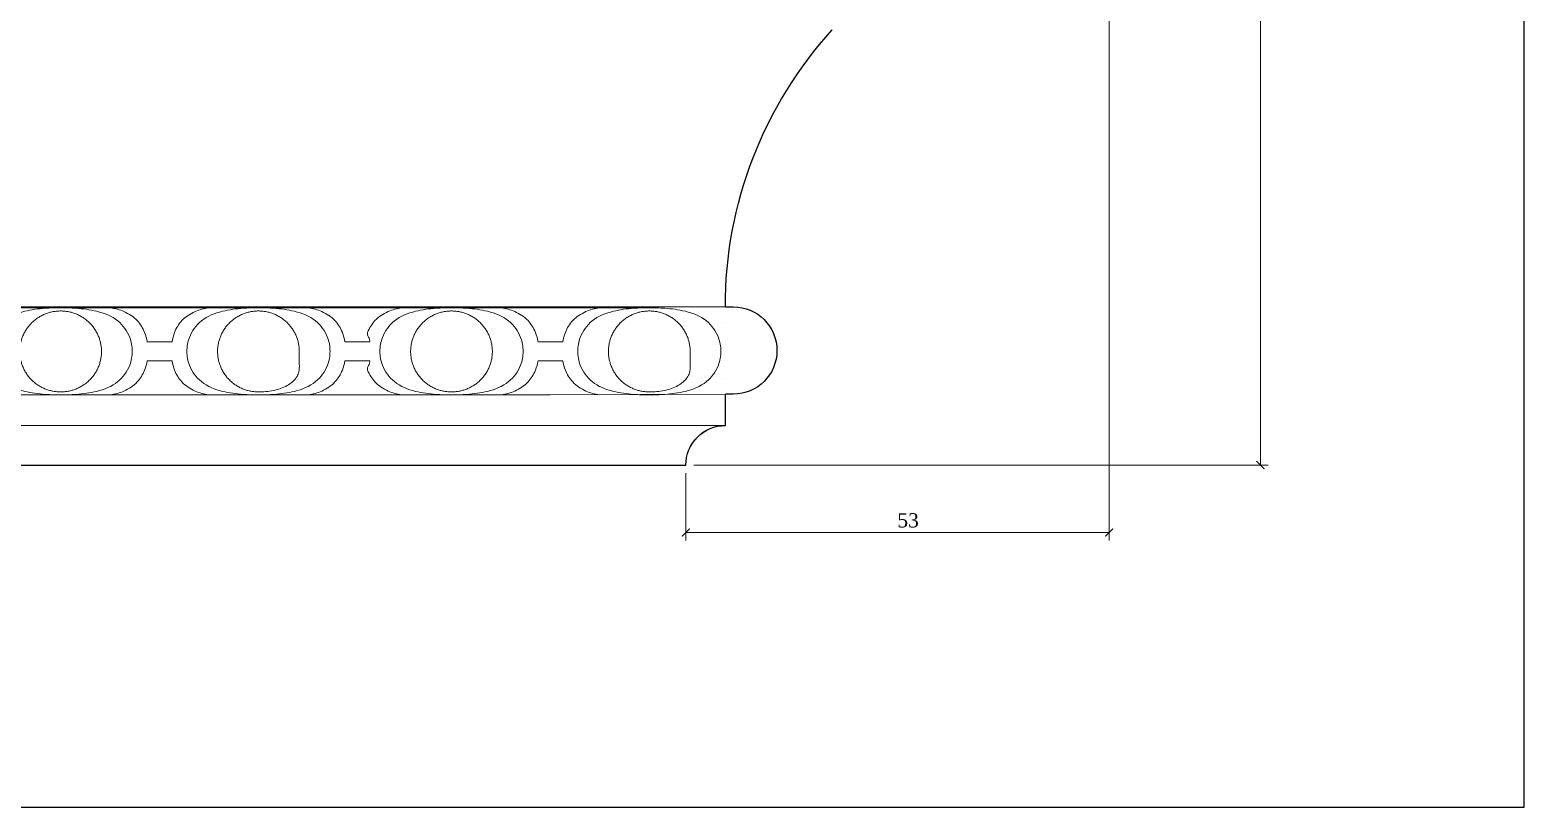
# Model space of a CAD drawing. Header units: millimetres. Extents: x 309006 to 309306, y -103815 to -103615.
# Drawn here: x 309117 to 309305.9, y -103815 to -103716.8 of the extents above; entities that cross this region are included whole.
import ezdxf

# ---------------------------------------------------------------- set-up
doc = ezdxf.new("R2010")
doc.units = ezdxf.units.MM
doc.header["$MEASUREMENT"] = 0
doc.layers.add('0.05', color=7, linetype='Continuous', lineweight=5)
doc.styles.get("Standard").update_dxf_attribs({"font": 'times.ttf'})
doc.dimstyles.new('M_1', dxfattribs={"dimtxt": 1.8, "dimasz": 1, "dimexe": 1, "dimexo": 1, "dimgap": 0.6, "dimtad": 1, "dimdec": 0, "dimdsep": 46, "dimtxsty": 'Standard', "dimblk": 'ARCHTICK', "dimcen": -5, "dimclrd": 7, "dimclre": 7, "dimclrt": 7, "dimadec": 0, "dimazin": 0, "dimtfac": 1, "dimtdec": 0, "dimtmove": 0, "dimatfit": 3, "dimfxl": 1, "dimtolj": 1, "dimtzin": 0, "dimlwd": 5, "dimlwe": 5, "dimarcsym": 0})

# ---------------------------------------------------------------- blocks, each defined once
blk = doc.blocks.new('_ArchTick')
at = {"color": 0, "linetype": 'ByBlock', "const_width": 0.15}
blk.add_lwpolyline([(-0.5, -0.5), (0.5, 0.5)], dxfattribs=at)
blk = doc.blocks.new('*D23')
at = {"color": 7, "lineweight": 5, "ltscale": 1000, "transparency": 16777216}
for p, q in [((309254.44, -103656.82), (309273.56, -103656.82)), ((309272.56, -103771.82), (309272.56, -103656.82)), ((309200.94, -103771.82), (309273.56, -103771.82))]:
    blk.add_line(p, q, dxfattribs=at)
at = {"layer": 'Defpoints', "color": 0, "ltscale": 1000, "transparency": 16777216}
for p in [(309253.44, -103656.82), (309272.56, -103656.82), (309199.94, -103771.82)]:
    blk.add_point(p, dxfattribs=at)
at = {"color": 7, "lineweight": 5, "ltscale": 1000, "transparency": 16777216}
for p, rotation in [((309272.56, -103656.82), 90), ((309272.56, -103771.82), 270)]:
    blk.add_blockref('_ArchTick', p, dxfattribs=dict(at, rotation=rotation))
at = {"color": 7, "ltscale": 1000, "transparency": 16777216, "insert": (309271.04, -103710.89), "char_height": 1.8, "attachment_point": 5, "rotation": 90}
blk.add_mtext('\\A1;115', dxfattribs=at)
blk = doc.blocks.new('*D22')
at = {"color": 7, "lineweight": 5, "ltscale": 1000, "transparency": 16777216}
for p, q in [((309253.44, -103677.82), (309253.44, -103781.33)), ((309199.94, -103772.82), (309199.94, -103781.33)), ((309199.94, -103780.33), (309253.44, -103780.33))]:
    blk.add_line(p, q, dxfattribs=at)
at = {"layer": 'Defpoints', "color": 0, "ltscale": 1000, "transparency": 16777216}
for p in [(309253.44, -103676.82), (309199.94, -103771.82), (309253.44, -103780.33)]:
    blk.add_point(p, dxfattribs=at)
at = {"color": 7, "lineweight": 5, "ltscale": 1000, "transparency": 16777216, "rotation": 180}
blk.add_blockref('_ArchTick', (309199.94, -103780.33), dxfattribs=at)
at = {"color": 7, "lineweight": 5, "ltscale": 1000, "transparency": 16777216}
blk.add_blockref('_ArchTick', (309253.44, -103780.33), dxfattribs=at)
at = {"color": 7, "ltscale": 1000, "transparency": 16777216, "insert": (309228.03, -103778.81), "char_height": 1.8, "attachment_point": 5}
blk.add_mtext('\\A1;53', dxfattribs=at)

msp = doc.modelspace()

# ---------------------------------------------------------------- linework, layer by layer
at = {"color": 7, "lineweight": 15, "ltscale": 1000}
for p, q in [((309218.44, -103716.82), (309218.44, -103716.82)), ((309050.98, -103751.82), (309205.44, -103751.82)), ((309182.83, -103751.94), (309170.33, -103751.94)), ((309195.33, -103751.94), (309182.83, -103751.94)), ((309204.94, -103751.82), (309204.94, -103751.82)), ((309204.94, -103753.82), (309204.94, -103753.82)), ((309182.83, -103756.25), (309181.26, -103756.25)), ((309184.39, -103756.25), (309182.83, -103756.25)), ((309181.26, -103758.63), (309182.83, -103758.63)), ((309182.83, -103758.63), (309184.39, -103758.63)), ((309204.94, -103760.86), (309204.94, -103760.86)), ((309170.33, -103762.94), (309182.83, -103762.94)), ((309182.83, -103762.94), (309205.44, -103762.86)), ((309204.94, -103762.84), (309204.94, -103766.82)), ((309204.94, -103762.86), (309204.94, -103766.82)), ((309050.98, -103766.82), (309204.94, -103766.82)), ((309039.98, -103771.82), (309199.94, -103771.82)), ((309039.98, -103771.82), (309195.52, -103771.82)), ((309199.94, -103771.82), (309189.94, -103771.82)), ((309199.94, -103771.82), (309193.94, -103771.82))]:
    msp.add_line(p, q, dxfattribs=at)
at = {"color": 6, "ltscale": 1000}
msp.add_lwpolyline([(309005.89, -103815.04), (309305.89, -103815.04), (309305.89, -103615.04), (309005.89, -103615.04)], close=True, dxfattribs=at)
at = {"color": 7}
for points in [[(309204.94, -103751.82), (309204.94, -103751.82, -0.187336), (309218.44, -103716.82)], [(309204.94, -103751.82), (309205.94, -103751.82, -1), (309205.94, -103762.86), (309204.94, -103762.86)], [(309045.98, -103771.82), (309199.94, -103771.82, -0.414214), (309204.94, -103766.82), (309204.94, -103762.86)]]:
    msp.add_lwpolyline(points, format="xyb", dxfattribs=at)
msp.add_lwpolyline([(309218.44, -103716.82), (309218.44, -103716.82)], dxfattribs=at)
at = {"color": 7, "lineweight": 15, "ltscale": 1000}
msp.add_arc((309204.94, -103771.82), 5, 90, 180, dxfattribs=at)
msp.add_arc((309204.94, -103771.82), 5, 90, 180, dxfattribs=at)
for points, weights, knots in [([(309175.49, -103757.46), (309175.49, -103762.57), (309170.33, -103762.57), (309165.16, -103762.57), (309165.16, -103757.46), (309165.16, -103752.34), (309170.33, -103752.34), (309175.49, -103752.34), (309175.49, -103757.46)], [1, 0.707106781187, 1, 0.707106781187, 1, 0.707106781187, 1, 0.707106781187, 1], [0, 0, 0, 14.363057, 14.363057, 28.726114, 28.726114, 43.089172, 43.089172, 57.452229, 57.452229, 57.452229]), ([(309200.49, -103757.46), (309200.49, -103757.46), (309200.49, -103762.57), (309195.33, -103762.57), (309190.16, -103762.57), (309190.16, -103757.46), (309190.16, -103752.34), (309195.33, -103752.34), (309200.49, -103752.34), (309200.49, -103757.46)], [1, 1, 0.707106781187, 1, 0.707106781187, 1, 0.707106781187, 1, 0.707106781187, 1], [0, 0, 0, 7.181529, 14.363057, 14.363057, 28.726114, 28.726114, 43.089172, 43.089172, 57.452229, 57.452229, 57.452229])]:
    msp.add_rational_spline(points, weights, degree=2, knots=knots, dxfattribs=at)
for points, knots in [([(309170.33, -103751.94), (309170.98, -103751.93), (309171.63, -103751.95), (309172.28, -103752), (309173.15, -103752.06), (309174.02, -103752.16), (309174.88, -103752.38), (309175.84, -103752.61), (309176.78, -103752.99), (309177.55, -103753.6), (309178.22, -103754.15), (309178.75, -103754.87), (309179.06, -103755.68), (309179.27, -103756.24), (309179.37, -103756.84), (309179.37, -103757.44)], [919.287573, 919.287573, 919.287573, 919.287573, 920.287573, 920.287573, 920.287573, 921.287573, 921.287573, 921.287573, 922.287573, 922.287573, 922.287573, 923.287573, 923.287573, 923.287573, 924.287573, 924.287573, 924.287573, 924.287573]), ([(309181.26, -103756.25), (309181.2, -103755.84), (309181.09, -103755.44), (309180.93, -103755.05), (309180.71, -103754.5), (309180.4, -103753.99), (309180, -103753.56), (309179.54, -103753.07), (309178.95, -103752.7), (309178.33, -103752.42), (309177.79, -103752.18), (309177.22, -103752.02), (309176.63, -103751.94)], [9.549363, 9.549363, 9.549363, 9.549363, 10.549363, 10.549363, 10.549363, 11.549363, 11.549363, 11.549363, 12.549363, 12.549363, 12.549363, 13.549363, 13.549363, 13.549363, 13.549363]), ([(309189.02, -103751.94), (309188.44, -103752.02), (309187.87, -103752.18), (309187.32, -103752.42), (309186.7, -103752.7), (309186.12, -103753.07), (309185.65, -103753.56), (309185.25, -103753.99), (309184.94, -103754.5), (309184.72, -103755.05), (309184.57, -103755.44), (309184.46, -103755.84), (309184.39, -103756.25)], [0, 0, 0, 0, 1, 1, 1, 2, 2, 2, 3, 3, 3, 4, 4, 4, 4]), ([(309195.33, -103751.94), (309194.68, -103751.93), (309194.02, -103751.95), (309193.37, -103752), (309192.5, -103752.06), (309191.63, -103752.16), (309190.78, -103752.38), (309189.82, -103752.61), (309188.87, -103752.99), (309188.11, -103753.6), (309187.44, -103754.15), (309186.9, -103754.87), (309186.6, -103755.68), (309186.38, -103756.24), (309186.28, -103756.84), (309186.28, -103757.44)], [983.526763, 983.526763, 983.526763, 983.526763, 984.526763, 984.526763, 984.526763, 985.526763, 985.526763, 985.526763, 986.526763, 986.526763, 986.526763, 987.526763, 987.526763, 987.526763, 988.526763, 988.526763, 988.526763, 988.526763]), ([(309204.37, -103757.44), (309204.37, -103756.84), (309204.27, -103756.24), (309204.06, -103755.68), (309203.75, -103754.87), (309203.22, -103754.15), (309202.55, -103753.6), (309201.78, -103752.99), (309200.84, -103752.61), (309199.88, -103752.38), (309199.02, -103752.16), (309198.15, -103752.06), (309197.28, -103752), (309196.63, -103751.95), (309195.98, -103751.93), (309195.33, -103751.94)], [978.526763, 978.526763, 978.526763, 978.526763, 979.526763, 979.526763, 979.526763, 980.526763, 980.526763, 980.526763, 981.526763, 981.526763, 981.526763, 982.526763, 982.526763, 982.526763, 983.526763, 983.526763, 983.526763, 983.526763]), ([(309179.37, -103757.44), (309179.37, -103758.03), (309179.27, -103758.64), (309179.06, -103759.2), (309178.75, -103760), (309178.22, -103760.73), (309177.55, -103761.27), (309176.78, -103761.89), (309175.84, -103762.26), (309174.88, -103762.5), (309174.02, -103762.71), (309173.15, -103762.81), (309172.28, -103762.88), (309171.63, -103762.92), (309170.98, -103762.95), (309170.33, -103762.94)], [924.287573, 924.287573, 924.287573, 924.287573, 925.287573, 925.287573, 925.287573, 926.287573, 926.287573, 926.287573, 927.287573, 927.287573, 927.287573, 928.287573, 928.287573, 928.287573, 929.287573, 929.287573, 929.287573, 929.287573]), ([(309186.28, -103757.44), (309186.28, -103758.03), (309186.38, -103758.64), (309186.6, -103759.2), (309186.9, -103760), (309187.44, -103760.73), (309188.11, -103761.27), (309188.87, -103761.89), (309189.82, -103762.26), (309190.78, -103762.5), (309191.63, -103762.71), (309192.5, -103762.81), (309193.37, -103762.88), (309194.02, -103762.92), (309194.68, -103762.95), (309195.33, -103762.94)], [988.526763, 988.526763, 988.526763, 988.526763, 989.526763, 989.526763, 989.526763, 990.526763, 990.526763, 990.526763, 991.526763, 991.526763, 991.526763, 992.526763, 992.526763, 992.526763, 993.526763, 993.526763, 993.526763, 993.526763]), ([(309195.33, -103762.94), (309195.98, -103762.95), (309196.63, -103762.92), (309197.28, -103762.88), (309198.15, -103762.81), (309199.02, -103762.71), (309199.88, -103762.5), (309200.84, -103762.26), (309201.78, -103761.89), (309202.55, -103761.27), (309203.22, -103760.73), (309203.75, -103760), (309204.06, -103759.2), (309204.27, -103758.64), (309204.37, -103758.03), (309204.37, -103757.44)], [973.526763, 973.526763, 973.526763, 973.526763, 974.526763, 974.526763, 974.526763, 975.526763, 975.526763, 975.526763, 976.526763, 976.526763, 976.526763, 977.526763, 977.526763, 977.526763, 978.526763, 978.526763, 978.526763, 978.526763]), ([(309176.63, -103762.94), (309177.22, -103762.86), (309177.79, -103762.7), (309178.33, -103762.46), (309178.95, -103762.18), (309179.54, -103761.8), (309180, -103761.31), (309180.4, -103760.88), (309180.71, -103760.37), (309180.93, -103759.83), (309181.09, -103759.44), (309181.2, -103759.04), (309181.26, -103758.63)], [0, 0, 0, 0, 1, 1, 1, 2, 2, 2, 3, 3, 3, 4, 4, 4, 4]), ([(309184.39, -103758.63), (309184.46, -103759.04), (309184.57, -103759.44), (309184.72, -103759.83), (309184.94, -103760.37), (309185.25, -103760.88), (309185.65, -103761.31), (309186.12, -103761.8), (309186.7, -103762.18), (309187.32, -103762.46), (309187.87, -103762.7), (309188.44, -103762.86), (309189.02, -103762.94)], [9.549363, 9.549363, 9.549363, 9.549363, 10.549363, 10.549363, 10.549363, 11.549363, 11.549363, 11.549363, 12.549363, 12.549363, 12.549363, 13.549363, 13.549363, 13.549363, 13.549363])]:
    msp.add_open_spline(points, degree=3, knots=knots, dxfattribs=at)
at = {"layer": '0.05', "color": 7, "lineweight": 15, "ltscale": 1000}
for p, q in [((309120.93, -103751.94), (309108.43, -103751.94)), ((309133.43, -103751.94), (309120.93, -103751.94)), ((309145.93, -103751.94), (309133.43, -103751.94)), ((309158.43, -103751.94), (309145.93, -103751.94)), ((309170.33, -103751.94), (309158.43, -103751.94)), ((309131.86, -103756.25), (309133.43, -103756.25)), ((309133.43, -103756.25), (309135, -103756.25)), ((309156.86, -103756.25), (309158.43, -103756.25)), ((309158.43, -103756.25), (309160, -103756.25)), ((309133.43, -103758.63), (309131.86, -103758.63)), ((309135, -103758.63), (309133.43, -103758.63)), ((309158.43, -103758.63), (309156.86, -103758.63)), ((309160, -103758.63), (309158.43, -103758.63)), ((309108.43, -103762.94), (309120.93, -103762.94)), ((309120.93, -103762.94), (309133.43, -103762.94)), ((309133.43, -103762.94), (309145.93, -103762.94)), ((309145.93, -103762.94), (309158.43, -103762.94)), ((309158.43, -103762.94), (309170.33, -103762.94))]:
    msp.add_line(p, q, dxfattribs=at)
for points, knots in [([(309120.93, -103751.94), (309120.28, -103751.93), (309119.62, -103751.95), (309118.97, -103752), (309118.1, -103752.06), (309117.23, -103752.16), (309116.38, -103752.38), (309115.42, -103752.61), (309114.47, -103752.99), (309113.71, -103753.6), (309113.04, -103754.15), (309112.5, -103754.87), (309112.2, -103755.68), (309111.98, -103756.24), (309111.88, -103756.84), (309111.88, -103757.44)], [790.810228, 790.810228, 790.810228, 790.810228, 791.810228, 791.810228, 791.810228, 792.810228, 792.810228, 792.810228, 793.810228, 793.810228, 793.810228, 794.810228, 794.810228, 794.810228, 795.810228, 795.810228, 795.810228, 795.810228]), ([(309129.97, -103757.44), (309129.97, -103756.84), (309129.87, -103756.24), (309129.66, -103755.68), (309129.35, -103754.87), (309128.82, -103754.15), (309128.15, -103753.6), (309127.38, -103752.99), (309126.44, -103752.61), (309125.48, -103752.38), (309124.62, -103752.16), (309123.75, -103752.06), (309122.88, -103752), (309122.23, -103751.95), (309121.58, -103751.93), (309120.93, -103751.94)], [785.810228, 785.810228, 785.810228, 785.810228, 786.810228, 786.810228, 786.810228, 787.810228, 787.810228, 787.810228, 788.810228, 788.810228, 788.810228, 789.810228, 789.810228, 789.810228, 790.810228, 790.810228, 790.810228, 790.810228]), ([(309127.23, -103751.94), (309127.82, -103752.02), (309128.39, -103752.18), (309128.93, -103752.42), (309129.55, -103752.7), (309130.14, -103753.07), (309130.6, -103753.56), (309131, -103753.99), (309131.31, -103754.5), (309131.53, -103755.05), (309131.69, -103755.44), (309131.8, -103755.84), (309131.86, -103756.25)], [0, 0, 0, 0, 1, 1, 1, 2, 2, 2, 3, 3, 3, 4, 4, 4, 4]), ([(309135, -103756.25), (309135.06, -103755.84), (309135.17, -103755.44), (309135.32, -103755.05), (309135.54, -103754.5), (309135.85, -103753.99), (309136.25, -103753.56), (309136.72, -103753.07), (309137.3, -103752.7), (309137.92, -103752.42), (309138.47, -103752.18), (309139.04, -103752.02), (309139.62, -103751.94)], [9.549363, 9.549363, 9.549363, 9.549363, 10.549363, 10.549363, 10.549363, 11.549363, 11.549363, 11.549363, 12.549363, 12.549363, 12.549363, 13.549363, 13.549363, 13.549363, 13.549363]), ([(309145.93, -103751.94), (309145.28, -103751.93), (309144.62, -103751.95), (309143.97, -103752), (309143.1, -103752.06), (309142.23, -103752.16), (309141.38, -103752.38), (309140.42, -103752.61), (309139.47, -103752.99), (309138.71, -103753.6), (309138.04, -103754.15), (309137.5, -103754.87), (309137.2, -103755.68), (309136.98, -103756.24), (309136.88, -103756.84), (309136.88, -103757.44)], [855.049073, 855.049073, 855.049073, 855.049073, 856.049073, 856.049073, 856.049073, 857.049073, 857.049073, 857.049073, 858.049073, 858.049073, 858.049073, 859.049073, 859.049073, 859.049073, 860.049073, 860.049073, 860.049073, 860.049073]), ([(309154.97, -103757.44), (309154.97, -103756.84), (309154.87, -103756.24), (309154.66, -103755.68), (309154.35, -103754.87), (309153.82, -103754.15), (309153.15, -103753.6), (309152.38, -103752.99), (309151.44, -103752.61), (309150.48, -103752.38), (309149.62, -103752.16), (309148.75, -103752.06), (309147.88, -103752), (309147.23, -103751.95), (309146.58, -103751.93), (309145.93, -103751.94)], [850.049073, 850.049073, 850.049073, 850.049073, 851.049073, 851.049073, 851.049073, 852.049073, 852.049073, 852.049073, 853.049073, 853.049073, 853.049073, 854.049073, 854.049073, 854.049073, 855.049073, 855.049073, 855.049073, 855.049073]), ([(309152.23, -103751.94), (309152.82, -103752.02), (309153.39, -103752.18), (309153.93, -103752.42), (309154.55, -103752.7), (309155.14, -103753.07), (309155.6, -103753.56), (309156, -103753.99), (309156.31, -103754.5), (309156.53, -103755.05), (309156.69, -103755.44), (309156.8, -103755.84), (309156.86, -103756.25)], [0, 0, 0, 0, 1, 1, 1, 2, 2, 2, 3, 3, 3, 4, 4, 4, 4]), ([(309160, -103756.25), (309160.06, -103755.84), (309159.57, -103755.44), (309159.72, -103755.05), (309159.94, -103754.5), (309160.25, -103753.99), (309160.65, -103753.56), (309161.12, -103753.07), (309161.7, -103752.7), (309162.32, -103752.42), (309162.87, -103752.18), (309163.44, -103752.02), (309164.02, -103751.94)], [9.549019, 9.549019, 9.549019, 9.549019, 10.549019, 10.549019, 10.549019, 11.549019, 11.549019, 11.549019, 12.549019, 12.549019, 12.549019, 13.549019, 13.549019, 13.549019, 13.549019]), ([(309161.28, -103757.44), (309161.28, -103756.84), (309161.38, -103756.24), (309161.6, -103755.68), (309161.9, -103754.87), (309162.44, -103754.15), (309163.11, -103753.6), (309163.87, -103752.99), (309164.82, -103752.61), (309165.78, -103752.38), (309166.63, -103752.16), (309167.5, -103752.06), (309168.37, -103752), (309169.02, -103751.95), (309169.68, -103751.93), (309170.33, -103751.94)], [914.287573, 914.287573, 914.287573, 914.287573, 915.287573, 915.287573, 915.287573, 916.287573, 916.287573, 916.287573, 917.287573, 917.287573, 917.287573, 918.287573, 918.287573, 918.287573, 919.287573, 919.287573, 919.287573, 919.287573]), ([(309111.88, -103757.44), (309111.88, -103758.03), (309111.98, -103758.64), (309112.2, -103759.2), (309112.5, -103760), (309113.04, -103760.73), (309113.71, -103761.27), (309114.47, -103761.89), (309115.42, -103762.26), (309116.38, -103762.5), (309117.23, -103762.71), (309118.1, -103762.81), (309118.97, -103762.88), (309119.62, -103762.92), (309120.28, -103762.95), (309120.93, -103762.94)], [795.810228, 795.810228, 795.810228, 795.810228, 796.810228, 796.810228, 796.810228, 797.810228, 797.810228, 797.810228, 798.810228, 798.810228, 798.810228, 799.810228, 799.810228, 799.810228, 800.810228, 800.810228, 800.810228, 800.810228]), ([(309120.93, -103762.94), (309121.58, -103762.95), (309122.23, -103762.92), (309122.88, -103762.88), (309123.75, -103762.81), (309124.62, -103762.71), (309125.48, -103762.5), (309126.44, -103762.26), (309127.38, -103761.89), (309128.15, -103761.27), (309128.82, -103760.73), (309129.35, -103760), (309129.66, -103759.2), (309129.87, -103758.64), (309129.97, -103758.03), (309129.97, -103757.44)], [780.810228, 780.810228, 780.810228, 780.810228, 781.810228, 781.810228, 781.810228, 782.810228, 782.810228, 782.810228, 783.810228, 783.810228, 783.810228, 784.810228, 784.810228, 784.810228, 785.810228, 785.810228, 785.810228, 785.810228]), ([(309136.88, -103757.44), (309136.88, -103758.03), (309136.98, -103758.64), (309137.2, -103759.2), (309137.5, -103760), (309138.04, -103760.73), (309138.71, -103761.27), (309139.47, -103761.89), (309140.42, -103762.26), (309141.38, -103762.5), (309142.23, -103762.71), (309143.1, -103762.81), (309143.97, -103762.88), (309144.62, -103762.92), (309145.28, -103762.95), (309145.93, -103762.94)], [860.049073, 860.049073, 860.049073, 860.049073, 861.049073, 861.049073, 861.049073, 862.049073, 862.049073, 862.049073, 863.049073, 863.049073, 863.049073, 864.049073, 864.049073, 864.049073, 865.049073, 865.049073, 865.049073, 865.049073]), ([(309145.93, -103762.94), (309146.58, -103762.95), (309147.23, -103762.92), (309147.88, -103762.88), (309148.75, -103762.81), (309149.62, -103762.71), (309150.48, -103762.5), (309151.44, -103762.26), (309152.38, -103761.89), (309153.15, -103761.27), (309153.82, -103760.73), (309154.35, -103760), (309154.66, -103759.2), (309154.87, -103758.64), (309154.97, -103758.03), (309154.97, -103757.44)], [845.049073, 845.049073, 845.049073, 845.049073, 846.049073, 846.049073, 846.049073, 847.049073, 847.049073, 847.049073, 848.049073, 848.049073, 848.049073, 849.049073, 849.049073, 849.049073, 850.049073, 850.049073, 850.049073, 850.049073]), ([(309170.33, -103762.94), (309169.68, -103762.95), (309169.02, -103762.92), (309168.37, -103762.88), (309167.5, -103762.81), (309166.63, -103762.71), (309165.78, -103762.5), (309164.82, -103762.26), (309163.87, -103761.89), (309163.11, -103761.27), (309162.44, -103760.73), (309161.9, -103760), (309161.6, -103759.2), (309161.38, -103758.64), (309161.28, -103758.03), (309161.28, -103757.44)], [909.287573, 909.287573, 909.287573, 909.287573, 910.287573, 910.287573, 910.287573, 911.287573, 911.287573, 911.287573, 912.287573, 912.287573, 912.287573, 913.287573, 913.287573, 913.287573, 914.287573, 914.287573, 914.287573, 914.287573]), ([(309131.86, -103758.63), (309131.8, -103759.04), (309131.69, -103759.44), (309131.53, -103759.83), (309131.31, -103760.37), (309131, -103760.88), (309130.6, -103761.31), (309130.14, -103761.8), (309129.55, -103762.18), (309128.93, -103762.46), (309128.39, -103762.7), (309127.82, -103762.86), (309127.23, -103762.94)], [9.549363, 9.549363, 9.549363, 9.549363, 10.549363, 10.549363, 10.549363, 11.549363, 11.549363, 11.549363, 12.549363, 12.549363, 12.549363, 13.549363, 13.549363, 13.549363, 13.549363]), ([(309139.62, -103762.94), (309139.04, -103762.86), (309138.47, -103762.7), (309137.92, -103762.46), (309137.3, -103762.18), (309136.72, -103761.8), (309136.25, -103761.31), (309135.85, -103760.88), (309135.54, -103760.37), (309135.32, -103759.83), (309135.17, -103759.44), (309135.06, -103759.04), (309135, -103758.63)], [0, 0, 0, 0, 1, 1, 1, 2, 2, 2, 3, 3, 3, 4, 4, 4, 4]), ([(309156.86, -103758.63), (309156.8, -103759.04), (309156.69, -103759.44), (309156.53, -103759.83), (309156.31, -103760.37), (309156, -103760.88), (309155.6, -103761.31), (309155.14, -103761.8), (309154.55, -103762.18), (309153.93, -103762.46), (309153.39, -103762.7), (309152.82, -103762.86), (309152.23, -103762.94)], [9.549019, 9.549019, 9.549019, 9.549019, 10.549019, 10.549019, 10.549019, 11.549019, 11.549019, 11.549019, 12.549019, 12.549019, 12.549019, 13.549019, 13.549019, 13.549019, 13.549019]), ([(309164.02, -103762.94), (309163.44, -103762.86), (309162.87, -103762.7), (309162.32, -103762.46), (309161.7, -103762.18), (309161.12, -103761.8), (309160.65, -103761.31), (309160.25, -103760.88), (309159.94, -103760.37), (309159.72, -103759.83), (309159.57, -103759.44), (309160.06, -103759.04), (309160, -103758.63)], [0, 0, 0, 0, 1, 1, 1, 2, 2, 2, 3, 3, 3, 4, 4, 4, 4])]:
    msp.add_open_spline(points, degree=3, knots=knots, dxfattribs=at)
for points, weights, knots in [([(309126.09, -103757.46), (309126.09, -103762.57), (309120.93, -103762.57), (309115.76, -103762.57), (309115.76, -103757.46), (309115.76, -103752.34), (309120.93, -103752.34), (309126.09, -103752.34), (309126.09, -103757.46)], [1, 0.707106781187, 1, 0.707106781187, 1, 0.707106781187, 1, 0.707106781187, 1], [0, 0, 0, 14.363057, 14.363057, 28.726114, 28.726114, 43.089172, 43.089172, 57.452229, 57.452229, 57.452229]), ([(309151.09, -103757.46), (309151.09, -103757.46), (309151.09, -103762.57), (309145.93, -103762.57), (309140.76, -103762.57), (309140.76, -103757.46), (309140.76, -103752.34), (309145.93, -103752.34), (309151.09, -103752.34), (309151.09, -103757.46)], [1, 1, 0.707106781187, 1, 0.707106781187, 1, 0.707106781187, 1, 0.707106781187, 1], [0, 0, 0, 7.181529, 14.363057, 14.363057, 28.726114, 28.726114, 43.089172, 43.089172, 57.452229, 57.452229, 57.452229])]:
    msp.add_rational_spline(points, weights, degree=2, knots=knots, dxfattribs=at)

# ---------------------------------------------------------------- dimensions: what is measured, and where the dimension line sits
at = {"color": 7, "ltscale": 1000}
dim = msp.add_linear_dim(base=(309272.56, -103656.82), p1=(309199.94, -103771.82), p2=(309253.44, -103656.82), angle=90, dimstyle='M_1', dxfattribs=at)
dim.commit()
dim.dimension.update_dxf_attribs({"geometry": '*D23', "text_midpoint": (309272.56, -103710.89), "dimtype": 128})
dim = msp.add_linear_dim(base=(309253.4425, -103780.329), p1=(309199.943, -103771.8178), p2=(309253.4425, -103676.8178), dimstyle='M_1', dxfattribs=at)
dim.commit()
dim.dimension.update_dxf_attribs({"geometry": '*D22', "text_midpoint": (309228.0293, -103780.329), "dimtype": 128})

doc.saveas('drawing.dxf')
